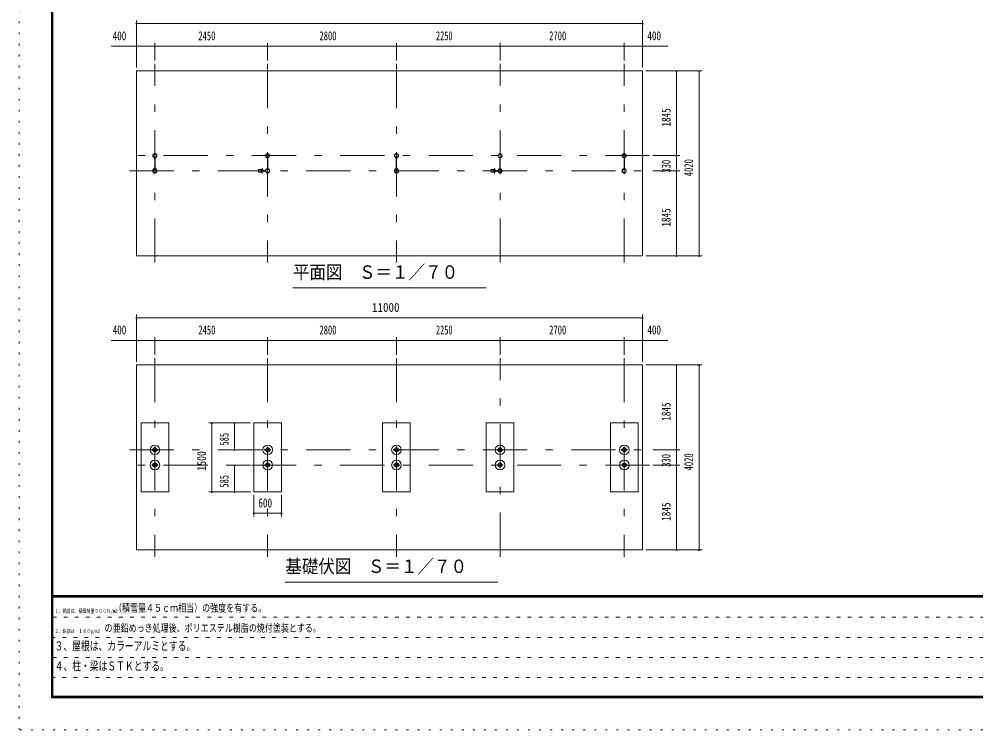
# Model space of a CAD drawing. Units: millimetres, scale not verified, with parts at other scales. Extents: x -32711 to 32716, y -14700 to 14700.
# Drawn here: x -8864 to 11926, y -14700 to 750 of the extents above; entities that cross this region are included whole.
import ezdxf
from ezdxf.enums import TextEntityAlignment as Align

# ---------------------------------------------------------------- set-up
doc = ezdxf.new("R2010")
doc.units = ezdxf.units.MM
doc.header["$LTSCALE"] = 80
for name, pattern in [('USER1', [3, 1, -2]), ('USER3', [24, 12, -5, 2, -5]), ('USER4', [3, 0.5, -2.5])]:
    doc.linetypes.add(name, pattern=pattern)
doc.layers.add('0-1_0-F1TEXT', color=7, linetype='Continuous')
for name, color, linetype, lineweight in [('0-2_1-07BOLD', 7, 'Continuous', 18), ('0-3_1-27CENTER', 3, 'USER3', 18), ('0-5_1-57DIM', 3, 'Continuous', 18), ('0-C_F-F1PAPER', 5, 'Continuous', 18), ('0-D_F-E_J_ADD', 5, 'USER4', 18)]:
    doc.layers.add(name, color=color, linetype=linetype, lineweight=lineweight)
doc.styles.add('ＭＳ ゴシック', font='')
doc.styles.get('ＭＳ ゴシック').set_extended_font_data('MS Gothic')

msp = doc.modelspace()

# ---------------------------------------------------------------- linework, layer by layer
at = {"layer": '0-2_1-07BOLD'}
for p, q in [((-5917.54, -2503.01), (-5917.54, -2261.91)), ((-5911.54, -2261.91), (-5911.54, -2503.01)), ((-3467.54, -2503.01), (-3467.54, -2261.91)), ((-3461.54, -2261.91), (-3461.54, -2503.01)), ((-667.54, -2503.01), (-667.54, -2261.91)), ((-661.54, -2261.91), (-661.54, -2503.01)), ((1582.47, -2261.91), (1582.47, -2503.01)), ((1588.46, -2503.01), (1588.46, -2261.91)), ((4282.45, -2261.91), (4282.45, -2503.01)), ((4288.45, -2503.01), (4288.45, -2261.91)), ((-3659.64, -2519.96), (-3592.06, -2519.96)), ((-3592.06, -2574.96), (-3659.64, -2574.96)), ((-3555.2, -2544.45), (-3508.99, -2544.45)), ((-3508.99, -2550.45), (-3555.2, -2550.45)), ((-3510.46, -2542.85), (-3553.81, -2542.85)), ((-3553.81, -2552.06), (-3510.46, -2552.06)), ((1390.36, -2519.96), (1457.94, -2519.96)), ((1457.94, -2574.96), (1390.36, -2574.96)), ((1494.8, -2544.45), (1541.01, -2544.45)), ((1541.01, -2550.45), (1494.8, -2550.45)), ((1539.54, -2542.85), (1496.19, -2542.85)), ((1496.19, -2552.06), (1539.54, -2552.06)), ((-5958.62, -8605.96), (-5979.55, -8605.96)), ((-5874.72, -8605.96), (-5954.37, -8605.96)), ((-5954.37, -8618.96), (-5874.72, -8618.96)), ((-3508.62, -8618.96), (-3529.54, -8618.96)), ((-3504.37, -8605.96), (-3424.72, -8605.96)), ((-3424.72, -8618.96), (-3504.37, -8618.96)), ((-708.62, -8605.96), (-729.54, -8605.96)), ((-624.72, -8605.96), (-704.36, -8605.96)), ((-704.36, -8618.96), (-624.72, -8618.96)), ((1541.38, -8618.96), (1520.46, -8618.96)), ((1545.63, -8605.96), (1625.28, -8605.96)), ((1625.28, -8618.96), (1545.63, -8618.96)), ((4241.38, -8605.96), (4220.45, -8605.96)), ((4325.28, -8605.96), (4245.64, -8605.96)), ((4245.64, -8618.96), (4325.28, -8618.96)), ((-5979.55, -8935.96), (-5958.62, -8935.96)), ((-5954.37, -8935.96), (-5874.72, -8935.96)), ((-3508.62, -8935.96), (-3529.54, -8935.96)), ((-3424.72, -8935.96), (-3504.37, -8935.96)), ((-708.62, -8935.96), (-729.54, -8935.96)), ((-624.72, -8935.96), (-704.36, -8935.96)), ((1541.38, -8935.96), (1520.46, -8935.96)), ((1625.28, -8935.96), (1545.63, -8935.96)), ((4241.38, -8935.96), (4220.45, -8935.96)), ((4325.28, -8935.96), (4245.63, -8935.96)), ((-5874.72, -8948.96), (-5954.37, -8948.96)), ((-3504.37, -8948.96), (-3424.72, -8948.96)), ((-704.36, -8948.96), (-624.72, -8948.96)), ((1545.63, -8948.96), (1625.28, -8948.96)), ((4245.63, -8948.96), (4325.28, -8948.96))]:
    msp.add_line(p, q, dxfattribs=at)
for points in [[(4685.46, -372.46), (4685.46, -4392.46), (-6314.55, -4392.46), (-6314.55, -372.46)], [(-6314.55, -6767.46), (4685.46, -6767.46), (4685.46, -10787.46), (-6314.55, -10787.46)], [(-6214.54, -8027.46), (-5614.54, -8027.46), (-5614.54, -9527.46), (-6214.54, -9527.46)], [(-3764.54, -8027.46), (-3164.54, -8027.46), (-3164.54, -9527.46), (-3764.54, -9527.46)], [(-964.54, -8027.46), (-964.54, -9527.46), (-364.54, -9527.46), (-364.54, -8027.46)], [(1285.46, -8027.46), (1885.45, -8027.46), (1885.45, -9527.46), (1285.46, -9527.46)], [(3985.45, -8027.46), (3985.45, -9527.46), (4585.46, -9527.46), (4585.46, -8027.46)]]:
    msp.add_lwpolyline(points, close=True, dxfattribs=at)
for points in [[(-5919.14, -2263.38), (-5919.14, -2292.46), (-5917.54, -2292.46)], [(-5911.54, -2292.46), (-5909.94, -2292.46), (-5909.94, -2263.38)], [(-3469.14, -2263.38), (-3469.14, -2292.46), (-3467.54, -2292.46)], [(-3461.54, -2292.46), (-3459.94, -2292.46), (-3459.94, -2263.38)], [(-669.14, -2263.38), (-669.14, -2292.46), (-667.54, -2292.46)], [(-661.54, -2292.46), (-659.94, -2292.46), (-659.94, -2263.38)], [(1582.47, -2292.46), (1580.86, -2292.46), (1580.86, -2263.38)], [(1590.07, -2263.38), (1590.07, -2292.46), (1588.46, -2292.46)], [(4282.45, -2292.46), (4280.85, -2292.46), (4280.85, -2263.38)], [(4290.06, -2263.38), (4290.06, -2292.46), (4288.45, -2292.46)], [(-5917.54, -2472.46), (-5919.14, -2472.46), (-5919.14, -2501.54)], [(-5909.94, -2501.54), (-5909.94, -2472.46), (-5911.54, -2472.46)], [(-3467.54, -2472.46), (-3469.14, -2472.46), (-3469.14, -2501.54)], [(-3459.94, -2501.54), (-3459.94, -2472.46), (-3461.54, -2472.46)], [(-667.54, -2472.46), (-669.14, -2472.46), (-669.14, -2501.54)], [(-659.94, -2501.54), (-659.94, -2472.46), (-661.54, -2472.46)], [(1580.86, -2501.54), (1580.86, -2472.46), (1582.47, -2472.46)], [(1588.46, -2472.46), (1590.07, -2472.46), (1590.07, -2501.54)], [(4280.85, -2501.54), (4280.85, -2472.46), (4282.45, -2472.46)], [(4288.45, -2472.46), (4290.06, -2472.46), (4290.06, -2501.54)], [(-5979.55, -8605.96), (-5979.55, -8618.96), (-5958.62, -8618.96)], [(-5870.47, -8618.96), (-5849.54, -8618.96), (-5849.54, -8605.96), (-5870.47, -8605.96)], [(-3529.54, -8618.96), (-3529.54, -8605.96), (-3508.62, -8605.96)], [(-3420.47, -8605.96), (-3399.54, -8605.96), (-3399.54, -8618.96), (-3420.47, -8618.96)], [(-729.54, -8605.96), (-729.54, -8618.96), (-708.62, -8618.96)], [(-620.47, -8618.96), (-599.54, -8618.96), (-599.54, -8605.96), (-620.47, -8605.96)], [(1520.46, -8618.96), (1520.46, -8605.96), (1541.38, -8605.96)], [(1629.53, -8605.96), (1650.46, -8605.96), (1650.46, -8618.96), (1629.53, -8618.96)], [(4220.45, -8605.96), (4220.45, -8618.96), (4241.38, -8618.96)], [(4329.53, -8618.96), (4350.46, -8618.96), (4350.46, -8605.96), (4329.53, -8605.96)], [(-5958.62, -8948.96), (-5979.55, -8948.96), (-5979.55, -8935.96)], [(-5870.47, -8935.96), (-5849.54, -8935.96), (-5849.54, -8948.96), (-5870.47, -8948.96)], [(-3529.54, -8935.96), (-3529.54, -8948.96), (-3508.62, -8948.96)], [(-3420.47, -8948.96), (-3399.54, -8948.96), (-3399.54, -8935.96), (-3420.47, -8935.96)], [(-729.54, -8935.96), (-729.54, -8948.96), (-708.62, -8948.96)], [(-620.47, -8948.96), (-599.54, -8948.96), (-599.54, -8935.96), (-620.47, -8935.96)], [(1520.46, -8935.96), (1520.46, -8948.96), (1541.38, -8948.96)], [(1629.53, -8948.96), (1650.46, -8948.96), (1650.46, -8935.96), (1629.53, -8935.96)], [(4220.45, -8935.96), (4220.45, -8948.96), (4241.38, -8948.96)], [(4329.53, -8948.96), (4350.46, -8948.96), (4350.46, -8935.96), (4329.53, -8935.96)]]:
    msp.add_lwpolyline(points, dxfattribs=at)
for centre, radius in [((-5914.54, -2217.46), 44.55), ((-5914.54, -2217.46), 40.35), ((-5914.54, -2169.06), 2.25), ((-3464.55, -2217.46), 44.55), ((-3464.55, -2217.46), 40.35), ((-3464.55, -2169.06), 2.25), ((-664.54, -2217.46), 44.55), ((-664.54, -2217.46), 40.35), ((-664.54, -2169.06), 3.85), ((-664.54, -2169.06), 2.25), ((1585.46, -2217.46), 44.55), ((1585.46, -2217.46), 40.35), ((1585.46, -2169.06), 2.25), ((4285.46, -2217.46), 44.55), ((4285.46, -2217.46), 40.35), ((4285.46, -2169.06), 2.25), ((-5914.54, -2547.46), 44.55), ((-5914.54, -2547.46), 40.35), ((-5914.54, -2595.86), 2.25), ((-3613.89, -2547.46), 2.25), ((-3582.54, -2547.46), 27.5), ((-3464.55, -2547.46), 46.15), ((-3464.55, -2547.46), 44.55), ((-3464.55, -2547.46), 40.35), ((-3464.55, -2595.86), 2.25), ((-3416.14, -2547.46), 2.25), ((-664.54, -2547.46), 44.55), ((-664.54, -2547.46), 40.35), ((-664.54, -2595.86), 3.85), ((-664.54, -2595.86), 2.25), ((1436.11, -2547.46), 2.25), ((1467.46, -2547.46), 27.5), ((1585.46, -2547.46), 46.15), ((1585.46, -2547.46), 44.55), ((1585.46, -2547.46), 40.35), ((1585.46, -2595.86), 2.25), ((1633.86, -2547.46), 2.25), ((4285.46, -2547.46), 44.55), ((4285.46, -2547.46), 40.35), ((4285.46, -2595.86), 2.25), ((-5914.55, -8612.46), 105), ((-3464.54, -8612.46), 105), ((-664.54, -8612.46), 105), ((1585.45, -8612.46), 105), ((4285.46, -8612.46), 105), ((-5914.55, -8612.46), 44.55), ((-5914.55, -8612.46), 40.35), ((-3464.54, -8612.46), 44.55), ((-3464.54, -8612.46), 40.35), ((-664.54, -8612.46), 44.55), ((-664.54, -8612.46), 40.35), ((1585.45, -8612.46), 44.55), ((1585.45, -8612.46), 40.35), ((4285.46, -8612.46), 44.55), ((4285.46, -8612.46), 40.35), ((-5914.55, -8942.46), 105), ((-5914.55, -8942.46), 44.55), ((-5914.55, -8942.46), 40.35), ((-3464.54, -8942.46), 105), ((-3464.54, -8942.46), 44.55), ((-3464.54, -8942.46), 40.35), ((-664.54, -8942.46), 105), ((-664.54, -8942.46), 44.55), ((-664.54, -8942.46), 40.35), ((1585.45, -8942.46), 105), ((1585.45, -8942.46), 44.55), ((1585.45, -8942.46), 40.35), ((4285.45, -8942.46), 105), ((4285.45, -8942.46), 44.55), ((4285.45, -8942.46), 40.35)]:
    msp.add_circle(centre, radius, dxfattribs=at)
for centre, radius, start, end in [((-5914.54, -2217.46), 46.15, 93.78961, 264.28209), ((-5914.54, -2169.06), 3.85, 322.09525, 270.00276), ((-5914.54, -2217.46), 46.15, 275.72758, 90.00154), ((-3464.55, -2217.46), 46.15, 93.78961, 264.28209), ((-3464.55, -2169.06), 3.85, 322.09525, 270.00276), ((-3464.55, -2217.46), 46.15, 275.72758, 90.00154), ((-664.54, -2217.46), 46.15, 275.71791, 264.28209), ((1585.46, -2217.46), 46.15, 93.78961, 264.28209), ((1585.46, -2169.06), 3.85, 322.09525, 270.00276), ((1585.46, -2217.46), 46.15, 275.72758, 90.00154), ((4285.46, -2217.46), 46.15, 89.99846, 264.27242), ((4285.46, -2169.06), 3.85, 269.99724, 217.90475), ((4285.46, -2217.46), 46.15, 275.71791, 86.21039), ((-5914.54, -2547.46), 46.15, 95.71837, 266.21085), ((-5914.54, -2595.86), 3.85, 90, 37.90752), ((-5914.54, -2547.46), 46.15, 269.99892, 84.27287), ((-3624.15, -2547.46), 44.9, 142.23546, 217.76454), ((-3613.89, -2547.46), 3.85, 51.34222, 0), ((-3582.54, -2547.46), 29.1, 9.09488, 180), ((-3582.54, -2547.46), 29.1, 185.93016, 350.90877), ((-3565.14, -2547.46), 44.9, 142.23546, 160.41136), ((-3565.14, -2547.46), 44.9, 199.58864, 217.76454), ((-3464.55, -2595.86), 3.85, 90, 37.90752), ((-3416.14, -2547.46), 3.85, 180, 127.90752), ((-664.54, -2547.46), 46.15, 95.71837, 84.28163), ((1425.86, -2547.46), 44.9, 142.23546, 217.76454), ((1436.11, -2547.46), 3.85, 51.34222, 0), ((1467.46, -2547.46), 29.1, 9.09488, 180), ((1467.46, -2547.46), 29.1, 185.93016, 350.90877), ((1484.86, -2547.46), 44.9, 142.23546, 160.41136), ((1484.86, -2547.46), 44.9, 199.58864, 217.76454), ((1585.46, -2595.86), 3.85, 90, 37.90752), ((1633.86, -2547.46), 3.85, 180, 127.90752), ((4285.46, -2547.46), 46.15, 95.72713, 270.00108), ((4285.46, -2595.86), 3.85, 142.09248, 90), ((4285.46, -2547.46), 46.15, 273.78915, 84.28163)]:
    msp.add_arc(centre, radius, start, end, dxfattribs=at)
at = {"layer": '0-3_1-27CENTER'}
for p, q in [((-5914.54, -4542.46), (-5914.54, -222.46)), ((-3464.55, -222.46), (-3464.55, -4542.46)), ((-664.54, -222.46), (-664.54, -4542.46)), ((1585.46, -4542.46), (1585.46, -222.46)), ((4285.46, -4542.46), (4285.46, -222.46)), ((4835.46, -2217.46), (-6464.54, -2217.46)), ((-3582.54, -2602.46), (-3582.54, -2492.46)), ((1467.46, -2602.46), (1467.46, -2492.46)), ((-6464.54, -2547.46), (4835.46, -2547.46)), ((-3532.07, -2536.69), (-3532.07, -2558.22)), ((1517.93, -2536.69), (1517.93, -2558.22)), ((-5914.55, -6617.46), (-5914.55, -10937.46)), ((-3464.54, -6617.46), (-3464.54, -10937.46)), ((-664.54, -6617.46), (-664.54, -10937.46)), ((1585.45, -10937.46), (1585.45, -6617.46)), ((4285.46, -6617.46), (4285.46, -10937.46)), ((-6464.55, -8612.46), (4835.45, -8612.46)), ((4835.45, -8942.46), (-6464.55, -8942.46))]:
    msp.add_line(p, q, dxfattribs=at)
at = {"layer": '0-5_1-57DIM'}
for p, q in [((-6300.54, 652.54), (-6328.54, 652.54)), ((-6314.54, -302.46), (-6314.54, 722.54)), ((-6314.54, 652.54), (4685.46, 652.54)), ((4699.46, 652.54), (4671.46, 652.54)), ((4685.46, -302.46), (4685.46, 722.54)), ((-5914.54, -152.46), (-5914.54, 232.54)), ((-3464.54, 232.54), (-3464.54, -152.46)), ((-664.54, 232.54), (-664.54, -152.46)), ((1585.46, -152.46), (1585.46, 232.54)), ((4285.46, -152.46), (4285.46, 232.54)), ((-6314.54, 162.54), (-6864.04, 162.54)), ((-6300.54, 162.54), (-6328.54, 162.54)), ((-6314.54, 162.54), (-5914.54, 162.54)), ((-5900.54, 162.54), (-5928.54, 162.54)), ((-5914.54, 162.54), (-3464.54, 162.54)), ((-3450.54, 162.54), (-3478.54, 162.54)), ((-3464.54, 162.54), (-664.54, 162.54)), ((-650.54, 162.54), (-678.54, 162.54)), ((-664.54, 162.54), (1585.46, 162.54)), ((1599.46, 162.54), (1571.46, 162.54)), ((1585.46, 162.54), (4285.46, 162.54)), ((4299.46, 162.54), (4271.46, 162.54)), ((4285.46, 162.54), (4685.46, 162.54)), ((4699.46, 162.54), (4671.46, 162.54)), ((4685.46, 162.54), (5234.96, 162.54)), ((4755.46, -372.46), (5980.46, -372.46)), ((5434.46, -372.46), (5406.46, -372.46)), ((5420.46, -372.46), (5420.46, -2217.46)), ((5924.46, -372.46), (5896.46, -372.46)), ((5910.46, -372.46), (5910.46, -4392.46)), ((5490.46, -2217.46), (4905.46, -2217.46)), ((5434.46, -2217.46), (5406.46, -2217.46)), ((5420.46, -2217.46), (5420.46, -2547.46)), ((4905.46, -2547.46), (5490.46, -2547.46)), ((5434.46, -2547.46), (5406.46, -2547.46)), ((5420.46, -2547.46), (5420.46, -4392.46)), ((4755.46, -4392.46), (5980.46, -4392.46)), ((5434.46, -4392.46), (5406.46, -4392.46)), ((5924.46, -4392.46), (5896.46, -4392.46)), ((-2914.55, -5092.46), (1285.45, -5092.46)), ((-6300.54, -5742.46), (-6328.54, -5742.46)), ((-6314.54, -6697.46), (-6314.54, -5672.46)), ((-6314.54, -5742.46), (4685.46, -5742.46)), ((4699.46, -5742.46), (4671.46, -5742.46)), ((4685.46, -6697.46), (4685.46, -5672.46)), ((-6314.54, -6232.46), (-6864.04, -6232.46)), ((-6300.54, -6232.46), (-6328.54, -6232.46)), ((-6314.54, -6232.46), (-5914.54, -6232.46)), ((-5900.54, -6232.46), (-5928.54, -6232.46)), ((-5914.54, -6547.46), (-5914.54, -6162.46)), ((-5914.54, -6232.46), (-3464.54, -6232.46)), ((-3450.54, -6232.46), (-3478.54, -6232.46)), ((-3464.54, -6162.46), (-3464.54, -6547.46)), ((-3464.54, -6232.46), (-664.54, -6232.46)), ((-650.54, -6232.46), (-678.54, -6232.46)), ((-664.54, -6162.46), (-664.54, -6547.46)), ((-664.54, -6232.46), (1585.46, -6232.46)), ((1599.46, -6232.46), (1571.46, -6232.46)), ((1585.46, -6547.46), (1585.46, -6162.46)), ((1585.46, -6232.46), (4285.46, -6232.46)), ((4299.46, -6232.46), (4271.46, -6232.46)), ((4285.46, -6162.46), (4285.46, -6547.46)), ((4285.46, -6232.46), (4685.46, -6232.46)), ((4699.46, -6232.46), (4671.46, -6232.46)), ((4685.46, -6232.46), (5234.96, -6232.46)), ((5980.46, -6767.46), (4755.46, -6767.46)), ((5434.46, -6767.46), (5406.46, -6767.46)), ((5420.46, -6767.46), (5420.46, -8612.46)), ((5924.46, -6767.46), (5896.46, -6767.46)), ((5910.46, -6767.46), (5910.46, -10787.46)), ((-3834.54, -8027.46), (-4744.54, -8027.46)), ((-4660.54, -8027.46), (-4688.54, -8027.46)), ((-4674.54, -8027.46), (-4674.54, -9527.46)), ((-4170.54, -8027.46), (-4198.54, -8027.46)), ((-4184.54, -8027.46), (-4184.54, -8612.46)), ((-3834.54, -8612.46), (-4254.54, -8612.46)), ((-4170.54, -8612.46), (-4198.54, -8612.46)), ((4905.45, -8612.46), (5490.46, -8612.46)), ((5434.46, -8612.46), (5406.46, -8612.46)), ((5420.46, -8612.46), (5420.46, -8942.46)), ((-4254.54, -8942.46), (-3834.54, -8942.46)), ((-4170.54, -8942.46), (-4198.54, -8942.46)), ((-4184.54, -8942.46), (-4184.54, -9527.46)), ((5490.46, -8942.46), (4905.45, -8942.46)), ((5434.46, -8942.46), (5406.46, -8942.46)), ((5420.46, -8942.46), (5420.46, -10787.46)), ((-3834.54, -9527.46), (-4744.54, -9527.46)), ((-4660.54, -9527.46), (-4688.54, -9527.46)), ((-4170.54, -9527.46), (-4198.54, -9527.46)), ((-3764.54, -9597.46), (-3764.54, -10062.27)), ((-3164.54, -10062.27), (-3164.54, -9597.46)), ((-3750.54, -9992.27), (-3778.54, -9992.27)), ((-3764.54, -9992.27), (-3164.54, -9992.27)), ((-3150.54, -9992.27), (-3178.54, -9992.27)), ((4755.46, -10787.46), (5980.46, -10787.46)), ((5434.46, -10787.46), (5406.46, -10787.46)), ((5924.46, -10787.46), (5896.46, -10787.46)), ((-3080.68, -11487.46), (1539.32, -11487.46))]:
    msp.add_line(p, q, dxfattribs=at)
for centre in [(-6314.54, 652.54), (4685.46, 652.54), (-6314.54, 162.54), (-5914.54, 162.54), (-3464.54, 162.54), (-664.54, 162.54), (1585.46, 162.54), (4285.46, 162.54), (4685.46, 162.54), (5420.46, -372.46), (5910.46, -372.46), (5420.46, -2217.46), (5420.46, -2547.46), (5420.46, -4392.46), (5910.46, -4392.46), (-6314.54, -5742.46), (4685.46, -5742.46), (-6314.54, -6232.46), (-5914.54, -6232.46), (-3464.54, -6232.46), (-664.54, -6232.46), (1585.46, -6232.46), (4285.46, -6232.46), (4685.46, -6232.46), (5420.46, -6767.46), (5910.46, -6767.46), (-4674.54, -8027.46), (-4184.54, -8027.46), (-4184.54, -8612.46), (5420.46, -8612.46), (-4184.54, -8942.46), (5420.46, -8942.46), (-4674.54, -9527.46), (-4184.54, -9527.46), (-3764.54, -9992.27), (-3164.54, -9992.27), (5420.46, -10787.46), (5910.46, -10787.46)]:
    msp.add_arc(centre, 14, 180, 0, dxfattribs=at)
at = {"layer": '0-C_F-F1PAPER'}
for p, q in [((31981, -11781), (-8129, -11781)), ((-8129, -11784.5), (31981, -11784.5)), ((31981, -11788), (-8129, -11788)), ((-8129, -11791.5), (31981, -11791.5)), ((31981, -11795), (-8129, -11795)), ((-8129, -11798.5), (31981, -11798.5)), ((31981, -11802), (-8129, -11802)), ((-8129, -11805.5), (31981, -11805.5)), ((31981, -11809), (-8129, -11809)), ((-8129, -11812.5), (31981, -11812.5)), ((31981, -11816), (-8129, -11816))]:
    msp.add_line(p, q, dxfattribs=at)
at = {"layer": '0-C_F-F1PAPER', "color": 6, "linetype": 'USER1'}
for p, q in [((17386, -12252.8), (-8164, -12252.8)), ((-8164, -12689.6), (17386.01, -12689.6)), ((17386.01, -13126.4), (-8164, -13126.4)), ((-8164, -13563.2), (13874.81, -13563.2))]:
    msp.add_line(p, q, dxfattribs=at)
at = {"layer": '0-C_F-F1PAPER'}
for points in [[(32016, -14000), (-8164, -14000), (-8164, 14140), (32016, 14140)], [(32012.5, -13996.5), (32012.5, 14136.5), (-8160.5, 14136.5), (-8160.5, -13996.5)], [(32009, -13993), (32009, 14133), (-8157, 14133), (-8157, -13993)], [(32005.5, -13989.5), (-8153.5, -13989.5), (-8153.5, 14129.5), (32005.5, 14129.5)], [(32002, -13986), (32002, 14126), (-8150, 14126), (-8150, -13986)], [(31998.5, -13982.5), (-8146.5, -13982.5), (-8146.5, 14122.5), (31998.5, 14122.5)], [(31995, -13979), (31995, 14119), (-8143, 14119), (-8143, -13979)], [(31991.5, -13975.5), (-8139.5, -13975.5), (-8139.5, 14115.5), (31991.5, 14115.5)], [(31988, -13972), (-8136, -13972), (-8136, 14112), (31988, 14112)], [(31984.5, -13968.5), (-8132.5, -13968.5), (-8132.5, 14108.5), (31984.5, 14108.5)], [(31981, -13965), (31981, 14105), (-8129, 14105), (-8129, -13965)]]:
    msp.add_lwpolyline(points, close=True, dxfattribs=at)
at = {"layer": '0-D_F-E_J_ADD'}
msp.add_lwpolyline([(32716, -14700), (-8864, -14700), (-8864, 14700), (32716, 14700)], close=True, dxfattribs=at)

# ---------------------------------------------------------------- texts
at = {"layer": '0-1_0-F1TEXT', "style": 'ＭＳ ゴシック'}
for s, height, width, p in [('（積雪量４５ｃｍ相当）の強度を有する。', 165.8, 0.75, (-6802.57, -12182.8)), ('１、構造は、積雪荷重９００Ｎ/m2', 82.88, 0.75, (-8094, -12182.8)), ('\u3000の亜鉛めっき処理後、ポリエステル樹脂の焼付塗装とする。', 165.8, 0.75, (-7181.23, -12619.6)), ('２、鉄部は\u3000１８０g/m2', 82.88, 0.75, (-8094, -12619.6)), ('３、屋根は、カラーアルミとする。', 195, 0.7, (-8094, -13029.8)), ('４、柱・梁はＳＴＫとする。', 195, 0.7, (-8094, -13466.6))]:
    msp.add_text(s, height=height, dxfattribs=dict(at, width=width)).set_placement(p, align=Align.BOTTOM_LEFT)
at = {"layer": '0-5_1-57DIM', "color": 7, "style": 'ＭＳ ゴシック'}
for s, height, width, p in [('400', 195, 0.75, (-6832.52, 232.54)), ('2450', 195, 0.7, (-4970.53, 232.54)), ('2800', 195, 0.7, (-2338.44, 232.54)), ('2250', 195, 0.65, (193.44, 232.54)), ('2700', 195, 0.7, (2653.58, 232.54)), ('400', 195, 0.75, (4786.98, 232.54)), ('平面図\u3000Ｓ＝１／７０', 292.5, 0.9, (-2914.55, -4982.56)), ('11000', 195, 0.9, (-1196.22, -5672.46)), ('400', 195, 0.75, (-6832.52, -6162.46)), ('2450', 195, 0.7, (-4970.53, -6162.46)), ('2800', 195, 0.7, (-2338.44, -6162.46)), ('2250', 195, 0.65, (193.44, -6162.46)), ('2700', 195, 0.7, (2653.58, -6162.46)), ('400', 195, 0.75, (4786.98, -6162.46)), ('600', 195, 0.75, (-3665.63, -9922.27)), ('基礎伏図\u3000Ｓ＝１／７０', 292.5, 0.9, (-3080.68, -11377.55))]:
    msp.add_text(s, height=height, dxfattribs=dict(at, width=width)).set_placement(p, align=Align.BOTTOM_LEFT)
for s, width, p in [('1845', 0.75, (5350.46, -1585.26)), ('330', 0.7, (5350.46, -2586.49)), ('4020', 0.7, (5840.46, -2664.78)), ('1845', 0.75, (5350.46, -3760.25)), ('1845', 0.75, (5350.46, -7980.25)), ('585', 0.65, (-4254.54, -8516.61)), ('1500', 0.8, (-4744.54, -9065.89)), ('330', 0.7, (5350.46, -8981.49)), ('4020', 0.7, (5840.46, -9059.78)), ('585', 0.65, (-4254.54, -9431.61)), ('1845', 0.75, (5350.46, -10155.26))]:
    msp.add_text(s, height=195, rotation=90, dxfattribs=dict(at, width=width)).set_placement(p, align=Align.BOTTOM_LEFT)

doc.saveas('drawing.dxf')
